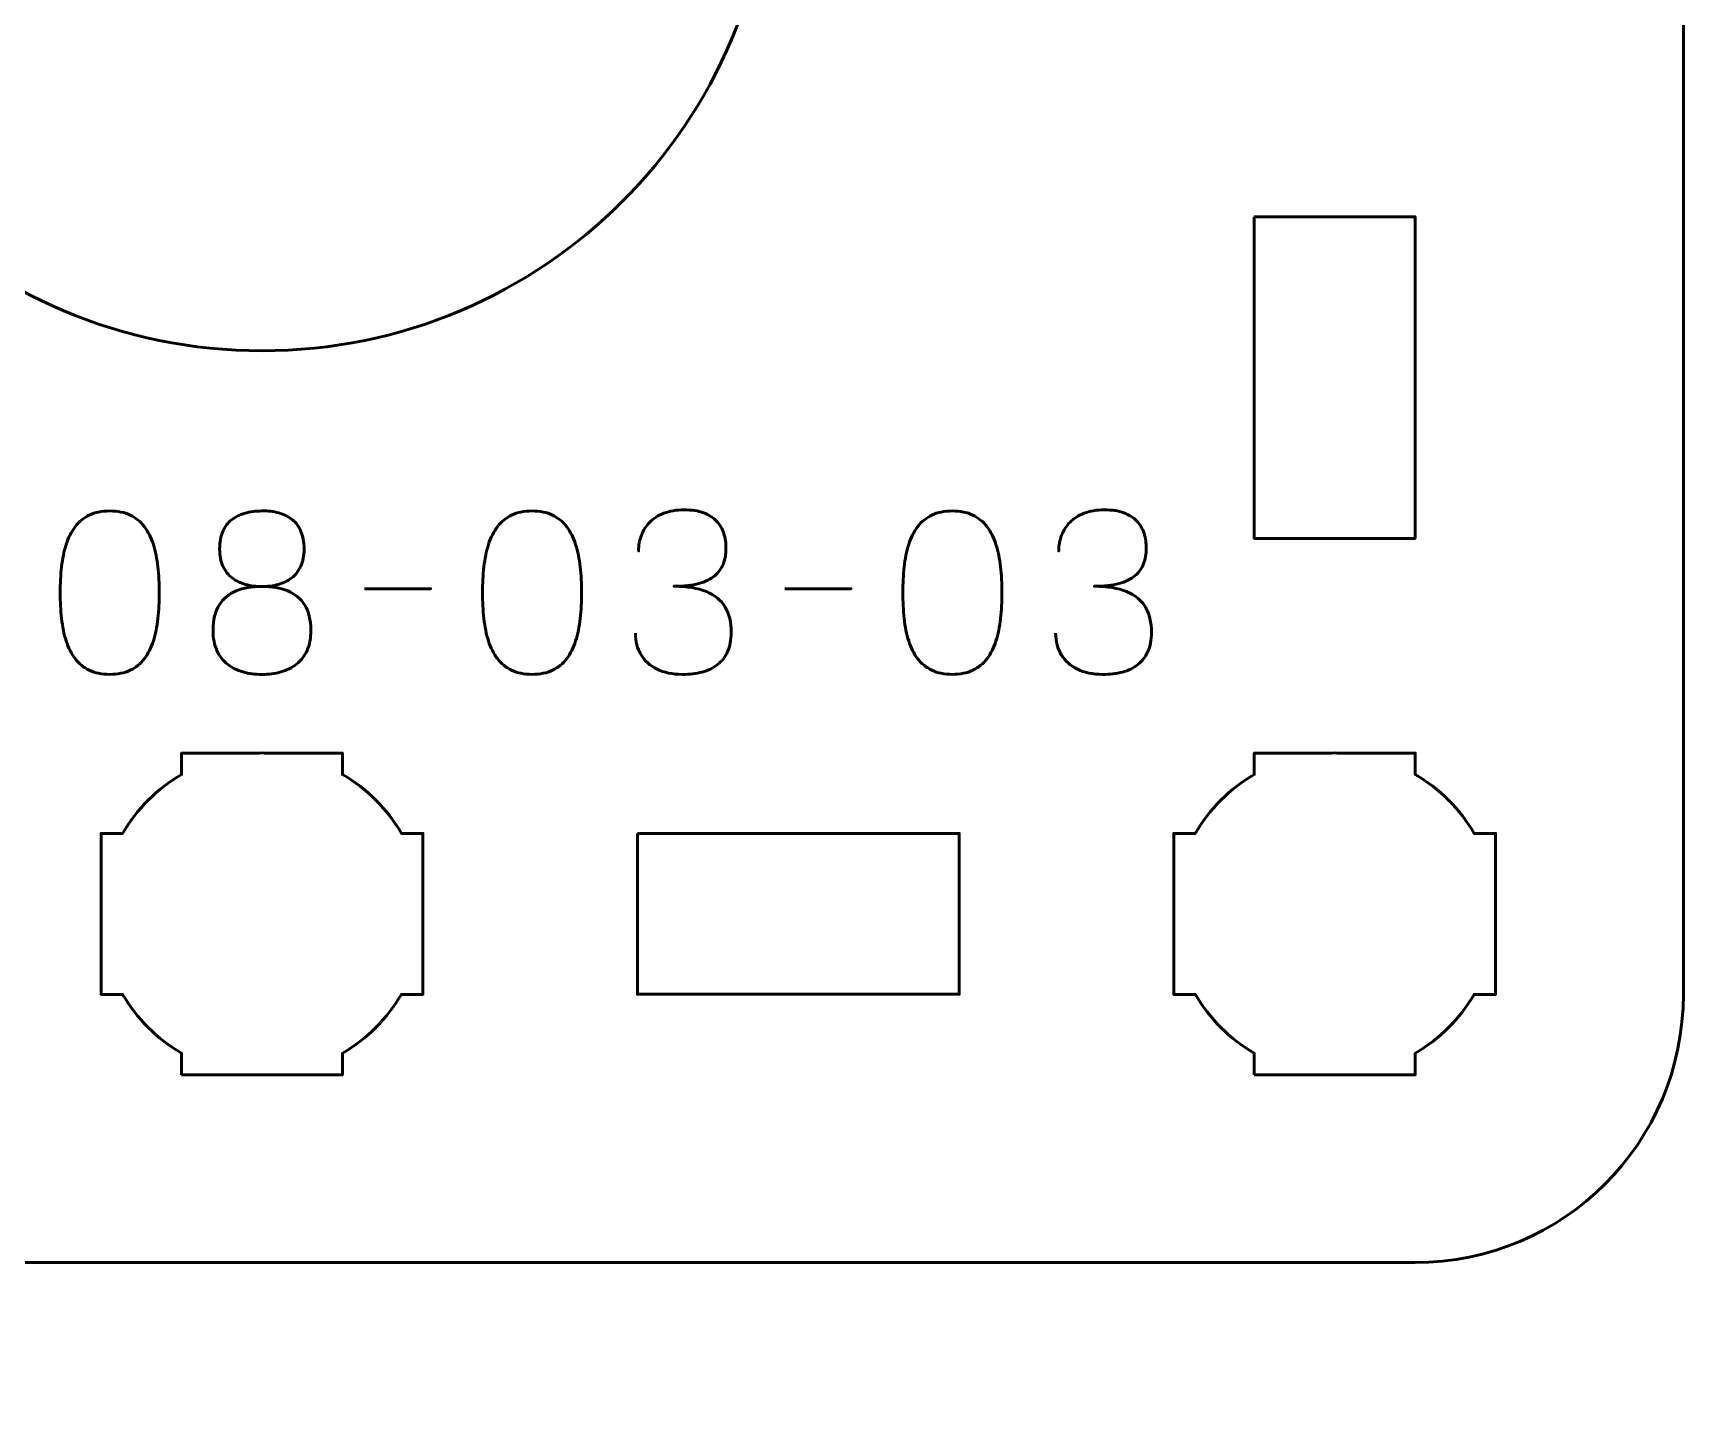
# Model space of a CAD drawing. Header units: centimetres. Extents: x -21 to 0, y -29.7 to 0.
# Drawn here: x -5.927 to -2.841, y -22.875 to -20.308 of the extents above; entities that cross this region are included whole.
import ezdxf

# ---------------------------------------------------------------- set-up
doc = ezdxf.new("R2010")
doc.units = ezdxf.units.CM
doc.header["$MEASUREMENT"] = 0
doc.layers.add('Layer 1', color=7, linetype='Continuous')

msp = doc.modelspace()

# ---------------------------------------------------------------- linework, layer by layer
at = {"layer": 'Layer 1', "color": 1, "lineweight": 53}
msp.add_open_spline([(-21.00003, -29.19995), (-21.00003, -29.19995), (-21.00003, -1.69992), (-21.00003, -1.69992), (-21.00003, -1.69992), (-21.00003, -1.61709), (-20.93286, -1.54992), (-20.85003, -1.54992), (-20.85003, -1.54992), (-20.7672, -1.54992), (-20.70003, -1.48275), (-20.70003, -1.39992), (-20.70003, -1.39992), (-20.70003, -1.31709), (-20.7672, -1.24992), (-20.85003, -1.24992), (-20.85003, -1.24992), (-20.93286, -1.24992), (-21.00003, -1.18275), (-21.00003, -1.09992), (-21.00003, -1.09992), (-21.00003, -1.09992), (-21.00003, -0.49992), (-21.00003, -0.49992), (-21.00003, -0.49992), (-21.00003, -0.22295), (-20.77694, 0.00004), (-20.49994, 0.00004), (-20.49994, 0.00004), (-20.49994, 0.00004), (-0.50008, 0.00004), (-0.50008, 0.00004), (-0.50008, 0.00004), (-0.22294, 0.00004), (0.00002, -0.22295), (0.00002, -0.49992), (0.00002, -0.49992), (0.00002, -0.49992), (0.00002, -29.19995), (0.00002, -29.19995), (0.00002, -29.19995), (0.00002, -29.47695), (-0.22294, -29.70004), (-0.50008, -29.70004), (-0.50008, -29.70004), (-0.50008, -29.70004), (-20.49994, -29.70004), (-20.49994, -29.70004), (-20.49994, -29.70004), (-20.77694, -29.70004), (-21.00003, -29.47695), (-21.00003, -29.19995)], degree=3, knots=[0, 0, 0, 0, 0.0769231, 0.0769231, 0.0769231, 0.0769231, 0.1538462, 0.1538462, 0.1538462, 0.1538462, 0.2307692, 0.2307692, 0.2307692, 0.2307692, 0.3076923, 0.3076923, 0.3076923, 0.3076923, 0.3846154, 0.3846154, 0.3846154, 0.3846154, 0.4615385, 0.4615385, 0.4615385, 0.4615385, 0.5384615, 0.5384615, 0.5384615, 0.5384615, 0.6153846, 0.6153846, 0.6153846, 0.6153846, 0.6923077, 0.6923077, 0.6923077, 0.6923077, 0.7692308, 0.7692308, 0.7692308, 0.7692308, 0.8461538, 0.8461538, 0.8461538, 0.8461538, 0.9230769, 0.9230769, 0.9230769, 0.9230769, 1, 1, 1, 1], dxfattribs=at)
at = {"layer": 'Layer 1', "color": 3, "lineweight": 53}
msp.add_open_spline([(-7.64993, -17.29997), (-7.64993, -17.29997), (-3.35006, -17.29997), (-3.35006, -17.29997), (-3.35006, -17.29997), (-3.07292, -17.29997), (-2.84996, -17.52306), (-2.84996, -17.80006), (-2.84996, -17.80006), (-2.84996, -17.80006), (-2.84996, -22.09993), (-2.84996, -22.09993), (-2.84996, -22.09993), (-2.84996, -22.37707), (-3.07292, -22.60003), (-3.35006, -22.60003), (-3.35006, -22.60003), (-3.35006, -22.60003), (-7.64993, -22.60003), (-7.64993, -22.60003), (-7.64993, -22.60003), (-7.92693, -22.60003), (-8.15002, -22.37707), (-8.15002, -22.09993), (-8.15002, -22.09993), (-8.15002, -22.09993), (-8.15002, -17.80006), (-8.15002, -17.80006), (-8.15002, -17.80006), (-8.15002, -17.52306), (-7.92693, -17.29997), (-7.64993, -17.29997)], degree=3, knots=[0, 0, 0, 0, 0.125, 0.125, 0.125, 0.125, 0.25, 0.25, 0.25, 0.25, 0.375, 0.375, 0.375, 0.375, 0.5, 0.5, 0.5, 0.5, 0.625, 0.625, 0.625, 0.625, 0.75, 0.75, 0.75, 0.75, 0.875, 0.875, 0.875, 0.875, 1, 1, 1, 1], dxfattribs=at)
at = {"layer": 'Layer 1', "color": 250, "lineweight": 53}
msp.add_open_spline([(-5.49999, -19), (-4.9754, -19), (-4.54999, -19.42541), (-4.54999, -19.95), (-4.54999, -19.95), (-4.54999, -20.47459), (-4.9754, -20.9), (-5.49999, -20.9), (-5.49999, -20.9), (-6.02458, -20.9), (-6.44999, -20.47459), (-6.44999, -19.95), (-6.44999, -19.95), (-6.44999, -19.42541), (-6.02458, -19), (-5.49999, -19)], degree=3, knots=[0, 0, 0, 0, 0.25, 0.25, 0.25, 0.25, 0.5, 0.5, 0.5, 0.5, 0.75, 0.75, 0.75, 0.75, 1, 1, 1, 1], dxfattribs=at)
at = {"layer": 'Layer 1', "lineweight": 53}
for points, knots in [([(-3.65006, -20.64998), (-3.65006, -20.64998), (-3.35006, -20.64998), (-3.35006, -20.64998), (-3.35006, -20.64998), (-3.35006, -20.64998), (-3.35006, -21.24998), (-3.35006, -21.24998), (-3.35006, -21.24998), (-3.35006, -21.24998), (-3.65006, -21.24998), (-3.65006, -21.24998), (-3.65006, -21.24998), (-3.65006, -21.24998), (-3.65006, -20.64998), (-3.65006, -20.64998)], [0, 0, 0, 0, 0.25, 0.25, 0.25, 0.25, 0.5, 0.5, 0.5, 0.5, 0.75, 0.75, 0.75, 0.75, 1, 1, 1, 1]), ([(-5.64998, -22.25006), (-5.64998, -22.25006), (-5.64998, -22.20988), (-5.64998, -22.20988), (-5.64998, -22.20988), (-5.69552, -22.18355), (-5.73348, -22.1456), (-5.75983, -22.10007), (-5.75983, -22.10007), (-5.75983, -22.10007), (-5.79998, -22.10007), (-5.79998, -22.10007), (-5.79998, -22.10007), (-5.79998, -22.10007), (-5.79998, -21.95155), (-5.79998, -21.95155), (-5.79998, -21.95155), (-5.79998, -21.95155), (-5.8, -21.95), (-5.8, -21.95), (-5.8, -21.95), (-5.8, -21.95), (-5.79998, -21.94845), (-5.79998, -21.94845), (-5.79998, -21.94845), (-5.79998, -21.94845), (-5.79998, -21.80006), (-5.79998, -21.80006), (-5.79998, -21.80006), (-5.79998, -21.80006), (-5.75988, -21.80006), (-5.75988, -21.80006), (-5.75988, -21.80006), (-5.73353, -21.75449), (-5.69554, -21.71649), (-5.64998, -21.69013), (-5.64998, -21.69013), (-5.64998, -21.69013), (-5.64998, -21.65005), (-5.64998, -21.65005), (-5.64998, -21.65005), (-5.64998, -21.65005), (-5.50464, -21.65005), (-5.50464, -21.65005), (-5.50464, -21.65005), (-5.50464, -21.65005), (-5.5, -21.64999), (-5.5, -21.64999), (-5.5, -21.64999), (-5.5, -21.64999), (-5.49535, -21.65005), (-5.49535, -21.65005), (-5.49535, -21.65005), (-5.49535, -21.65005), (-5.34997, -21.65005), (-5.34997, -21.65005), (-5.34997, -21.65005), (-5.34997, -21.65005), (-5.34997, -21.69013), (-5.34997, -21.69013), (-5.34997, -21.69013), (-5.3044, -21.71649), (-5.26643, -21.75449), (-5.24009, -21.80006), (-5.24009, -21.80006), (-5.24009, -21.80006), (-5.19997, -21.80006), (-5.19997, -21.80006), (-5.19997, -21.80006), (-5.19997, -21.80006), (-5.19997, -22.10007), (-5.19997, -22.10007), (-5.19997, -22.10007), (-5.19997, -22.10007), (-5.24014, -22.10007), (-5.24014, -22.10007), (-5.24014, -22.10007), (-5.26648, -22.1456), (-5.30444, -22.18355), (-5.34997, -22.20988), (-5.34997, -22.20988), (-5.34997, -22.20988), (-5.34997, -22.25006), (-5.34997, -22.25006), (-5.34997, -22.25006), (-5.34997, -22.25006), (-5.64998, -22.25006), (-5.64998, -22.25006)], [0, 0, 0, 0, 0.0454545, 0.0454545, 0.0454545, 0.0454545, 0.0909091, 0.0909091, 0.0909091, 0.0909091, 0.1363636, 0.1363636, 0.1363636, 0.1363636, 0.1818182, 0.1818182, 0.1818182, 0.1818182, 0.2272727, 0.2272727, 0.2272727, 0.2272727, 0.2727273, 0.2727273, 0.2727273, 0.2727273, 0.3181818, 0.3181818, 0.3181818, 0.3181818, 0.3636364, 0.3636364, 0.3636364, 0.3636364, 0.4090909, 0.4090909, 0.4090909, 0.4090909, 0.4545455, 0.4545455, 0.4545455, 0.4545455, 0.5, 0.5, 0.5, 0.5, 0.5454545, 0.5454545, 0.5454545, 0.5454545, 0.5909091, 0.5909091, 0.5909091, 0.5909091, 0.6363636, 0.6363636, 0.6363636, 0.6363636, 0.6818182, 0.6818182, 0.6818182, 0.6818182, 0.7272727, 0.7272727, 0.7272727, 0.7272727, 0.7727273, 0.7727273, 0.7727273, 0.7727273, 0.8181818, 0.8181818, 0.8181818, 0.8181818, 0.8636364, 0.8636364, 0.8636364, 0.8636364, 0.9090909, 0.9090909, 0.9090909, 0.9090909, 0.9545455, 0.9545455, 0.9545455, 0.9545455, 1, 1, 1, 1]), ([(-3.64998, -22.25006), (-3.64998, -22.25006), (-3.64998, -22.20988), (-3.64998, -22.20988), (-3.64998, -22.20988), (-3.69552, -22.18355), (-3.73348, -22.1456), (-3.75983, -22.10007), (-3.75983, -22.10007), (-3.75983, -22.10007), (-3.79998, -22.10007), (-3.79998, -22.10007), (-3.79998, -22.10007), (-3.79998, -22.10007), (-3.79998, -21.95155), (-3.79998, -21.95155), (-3.79998, -21.95155), (-3.79998, -21.95155), (-3.8, -21.95), (-3.8, -21.95), (-3.8, -21.95), (-3.8, -21.95), (-3.79998, -21.94845), (-3.79998, -21.94845), (-3.79998, -21.94845), (-3.79998, -21.94845), (-3.79998, -21.80006), (-3.79998, -21.80006), (-3.79998, -21.80006), (-3.79998, -21.80006), (-3.75988, -21.80006), (-3.75988, -21.80006), (-3.75988, -21.80006), (-3.73353, -21.75449), (-3.69554, -21.71649), (-3.64998, -21.69013), (-3.64998, -21.69013), (-3.64998, -21.69013), (-3.64998, -21.65005), (-3.64998, -21.65005), (-3.64998, -21.65005), (-3.64998, -21.65005), (-3.50464, -21.65005), (-3.50464, -21.65005), (-3.50464, -21.65005), (-3.50464, -21.65005), (-3.5, -21.64999), (-3.5, -21.64999), (-3.5, -21.64999), (-3.5, -21.64999), (-3.49535, -21.65005), (-3.49535, -21.65005), (-3.49535, -21.65005), (-3.49535, -21.65005), (-3.34997, -21.65005), (-3.34997, -21.65005), (-3.34997, -21.65005), (-3.34997, -21.65005), (-3.34997, -21.69013), (-3.34997, -21.69013), (-3.34997, -21.69013), (-3.3044, -21.71649), (-3.26643, -21.75449), (-3.24009, -21.80006), (-3.24009, -21.80006), (-3.24009, -21.80006), (-3.19997, -21.80006), (-3.19997, -21.80006), (-3.19997, -21.80006), (-3.19997, -21.80006), (-3.19997, -22.10007), (-3.19997, -22.10007), (-3.19997, -22.10007), (-3.19997, -22.10007), (-3.24014, -22.10007), (-3.24014, -22.10007), (-3.24014, -22.10007), (-3.26648, -22.1456), (-3.30444, -22.18355), (-3.34997, -22.20988), (-3.34997, -22.20988), (-3.34997, -22.20988), (-3.34997, -22.25006), (-3.34997, -22.25006), (-3.34997, -22.25006), (-3.34997, -22.25006), (-3.64998, -22.25006), (-3.64998, -22.25006)], [0, 0, 0, 0, 0.0454545, 0.0454545, 0.0454545, 0.0454545, 0.0909091, 0.0909091, 0.0909091, 0.0909091, 0.1363636, 0.1363636, 0.1363636, 0.1363636, 0.1818182, 0.1818182, 0.1818182, 0.1818182, 0.2272727, 0.2272727, 0.2272727, 0.2272727, 0.2727273, 0.2727273, 0.2727273, 0.2727273, 0.3181818, 0.3181818, 0.3181818, 0.3181818, 0.3636364, 0.3636364, 0.3636364, 0.3636364, 0.4090909, 0.4090909, 0.4090909, 0.4090909, 0.4545455, 0.4545455, 0.4545455, 0.4545455, 0.5, 0.5, 0.5, 0.5, 0.5454545, 0.5454545, 0.5454545, 0.5454545, 0.5909091, 0.5909091, 0.5909091, 0.5909091, 0.6363636, 0.6363636, 0.6363636, 0.6363636, 0.6818182, 0.6818182, 0.6818182, 0.6818182, 0.7272727, 0.7272727, 0.7272727, 0.7272727, 0.7727273, 0.7727273, 0.7727273, 0.7727273, 0.8181818, 0.8181818, 0.8181818, 0.8181818, 0.8636364, 0.8636364, 0.8636364, 0.8636364, 0.9090909, 0.9090909, 0.9090909, 0.9090909, 0.9545455, 0.9545455, 0.9545455, 0.9545455, 1, 1, 1, 1]), ([(-4.80001, -21.79993), (-4.80001, -21.79993), (-4.20001, -21.79993), (-4.20001, -21.79993), (-4.20001, -21.79993), (-4.20001, -21.79993), (-4.20001, -22.09993), (-4.20001, -22.09993), (-4.20001, -22.09993), (-4.20001, -22.09993), (-4.80001, -22.09993), (-4.80001, -22.09993), (-4.80001, -22.09993), (-4.80001, -22.09993), (-4.80001, -21.79993), (-4.80001, -21.79993)], [0, 0, 0, 0, 0.25, 0.25, 0.25, 0.25, 0.5, 0.5, 0.5, 0.5, 0.75, 0.75, 0.75, 0.75, 1, 1, 1, 1])]:
    msp.add_open_spline(points, degree=3, knots=knots, dxfattribs=at)
at = {"layer": 'Layer 1', "color": 5, "lineweight": 53}
for points, knots in [([(-5.78387, -21.50342), (-5.76906, -21.50335), (-5.75629, -21.50074), (-5.74563, -21.49566), (-5.74563, -21.49566), (-5.73505, -21.49058), (-5.72623, -21.48331), (-5.71918, -21.47407), (-5.71918, -21.47407), (-5.71219, -21.46476), (-5.70669, -21.45375), (-5.7026, -21.44105), (-5.7026, -21.44105), (-5.69857, -21.42835), (-5.69568, -21.41445), (-5.69406, -21.39921), (-5.69406, -21.39921), (-5.69236, -21.38397), (-5.69152, -21.36795), (-5.69159, -21.35102), (-5.69159, -21.35102), (-5.69152, -21.33416), (-5.69236, -21.31814), (-5.69406, -21.30297), (-5.69406, -21.30297), (-5.69568, -21.2878), (-5.69857, -21.27383), (-5.7026, -21.26113), (-5.7026, -21.26113), (-5.70669, -21.2485), (-5.71219, -21.2375), (-5.71918, -21.22811), (-5.71918, -21.22811), (-5.72623, -21.2188), (-5.73505, -21.21153), (-5.74563, -21.20645), (-5.74563, -21.20645), (-5.75629, -21.2013), (-5.76906, -21.19869), (-5.78387, -21.19862), (-5.78387, -21.19862), (-5.79869, -21.19869), (-5.81146, -21.2013), (-5.82212, -21.20645), (-5.82212, -21.20645), (-5.8327, -21.21153), (-5.84152, -21.2188), (-5.84857, -21.22811), (-5.84857, -21.22811), (-5.85556, -21.2375), (-5.86106, -21.2485), (-5.86515, -21.26113), (-5.86515, -21.26113), (-5.86918, -21.27383), (-5.87207, -21.2878), (-5.87369, -21.30297), (-5.87369, -21.30297), (-5.87538, -21.31814), (-5.87623, -21.33416), (-5.87616, -21.35102), (-5.87616, -21.35102), (-5.87623, -21.36795), (-5.87538, -21.38397), (-5.87369, -21.39921), (-5.87369, -21.39921), (-5.87207, -21.41445), (-5.86918, -21.42835), (-5.86515, -21.44105), (-5.86515, -21.44105), (-5.86106, -21.45375), (-5.85556, -21.46476), (-5.84857, -21.47407), (-5.84857, -21.47407), (-5.84152, -21.48331), (-5.8327, -21.49058), (-5.82212, -21.49566), (-5.82212, -21.49566), (-5.81146, -21.50074), (-5.79869, -21.50335), (-5.78387, -21.50342)], [0, 0, 0, 0, 0.05, 0.05, 0.05, 0.05, 0.1, 0.1, 0.1, 0.1, 0.15, 0.15, 0.15, 0.15, 0.2, 0.2, 0.2, 0.2, 0.25, 0.25, 0.25, 0.25, 0.3, 0.3, 0.3, 0.3, 0.35, 0.35, 0.35, 0.35, 0.4, 0.4, 0.4, 0.4, 0.45, 0.45, 0.45, 0.45, 0.5, 0.5, 0.5, 0.5, 0.55, 0.55, 0.55, 0.55, 0.6, 0.6, 0.6, 0.6, 0.65, 0.65, 0.65, 0.65, 0.7, 0.7, 0.7, 0.7, 0.75, 0.75, 0.75, 0.75, 0.8, 0.8, 0.8, 0.8, 0.85, 0.85, 0.85, 0.85, 0.9, 0.9, 0.9, 0.9, 0.95, 0.95, 0.95, 0.95, 1, 1, 1, 1]), ([(-5.78387, -21.50342), (-5.76906, -21.50335), (-5.75629, -21.50074), (-5.74563, -21.49566), (-5.74563, -21.49566), (-5.73505, -21.49058), (-5.72623, -21.48331), (-5.71918, -21.47407), (-5.71918, -21.47407), (-5.71219, -21.46476), (-5.70669, -21.45375), (-5.7026, -21.44105), (-5.7026, -21.44105), (-5.69857, -21.42835), (-5.69568, -21.41445), (-5.69406, -21.39921), (-5.69406, -21.39921), (-5.69236, -21.38397), (-5.69152, -21.36795), (-5.69159, -21.35102), (-5.69159, -21.35102), (-5.69152, -21.33416), (-5.69236, -21.31814), (-5.69406, -21.30297), (-5.69406, -21.30297), (-5.69568, -21.2878), (-5.69857, -21.27383), (-5.7026, -21.26113), (-5.7026, -21.26113), (-5.70669, -21.2485), (-5.71219, -21.2375), (-5.71918, -21.22811), (-5.71918, -21.22811), (-5.72623, -21.2188), (-5.73505, -21.21153), (-5.74563, -21.20645), (-5.74563, -21.20645), (-5.75629, -21.2013), (-5.76906, -21.19869), (-5.78387, -21.19862), (-5.78387, -21.19862), (-5.79869, -21.19869), (-5.81146, -21.2013), (-5.82212, -21.20645), (-5.82212, -21.20645), (-5.8327, -21.21153), (-5.84152, -21.2188), (-5.84857, -21.22811), (-5.84857, -21.22811), (-5.85556, -21.2375), (-5.86106, -21.2485), (-5.86515, -21.26113), (-5.86515, -21.26113), (-5.86918, -21.27383), (-5.87207, -21.2878), (-5.87369, -21.30297), (-5.87369, -21.30297), (-5.87538, -21.31814), (-5.87623, -21.33416), (-5.87616, -21.35102), (-5.87616, -21.35102), (-5.87623, -21.36795), (-5.87538, -21.38397), (-5.87369, -21.39921), (-5.87369, -21.39921), (-5.87207, -21.41445), (-5.86918, -21.42835), (-5.86515, -21.44105), (-5.86515, -21.44105), (-5.86106, -21.45375), (-5.85556, -21.46476), (-5.84857, -21.47407), (-5.84857, -21.47407), (-5.84152, -21.48331), (-5.8327, -21.49058), (-5.82212, -21.49566), (-5.82212, -21.49566), (-5.81146, -21.50074), (-5.79869, -21.50335), (-5.78387, -21.50342)], [0, 0, 0, 0, 0.05, 0.05, 0.05, 0.05, 0.1, 0.1, 0.1, 0.1, 0.15, 0.15, 0.15, 0.15, 0.2, 0.2, 0.2, 0.2, 0.25, 0.25, 0.25, 0.25, 0.3, 0.3, 0.3, 0.3, 0.35, 0.35, 0.35, 0.35, 0.4, 0.4, 0.4, 0.4, 0.45, 0.45, 0.45, 0.45, 0.5, 0.5, 0.5, 0.5, 0.55, 0.55, 0.55, 0.55, 0.6, 0.6, 0.6, 0.6, 0.65, 0.65, 0.65, 0.65, 0.7, 0.7, 0.7, 0.7, 0.75, 0.75, 0.75, 0.75, 0.8, 0.8, 0.8, 0.8, 0.85, 0.85, 0.85, 0.85, 0.9, 0.9, 0.9, 0.9, 0.95, 0.95, 0.95, 0.95, 1, 1, 1, 1]), ([(-5.50024, -21.33959), (-5.48938, -21.33959), (-5.47922, -21.33832), (-5.46969, -21.33578), (-5.46969, -21.33578), (-5.46024, -21.33317), (-5.45191, -21.32908), (-5.44465, -21.3235), (-5.44465, -21.3235), (-5.43745, -21.31793), (-5.43181, -21.31066), (-5.42771, -21.3017), (-5.42771, -21.3017), (-5.42362, -21.29281), (-5.42158, -21.28202), (-5.42151, -21.26932), (-5.42151, -21.26932), (-5.42158, -21.25662), (-5.42355, -21.24575), (-5.42743, -21.23672), (-5.42743, -21.23672), (-5.43131, -21.22769), (-5.43682, -21.22028), (-5.44387, -21.21457), (-5.44387, -21.21457), (-5.45093, -21.20892), (-5.45925, -21.20476), (-5.46885, -21.20215), (-5.46885, -21.20215), (-5.47837, -21.19954), (-5.48889, -21.19841), (-5.50024, -21.19862), (-5.50024, -21.19862), (-5.5116, -21.19876), (-5.52212, -21.20025), (-5.53164, -21.20286), (-5.53164, -21.20286), (-5.54124, -21.20554), (-5.54956, -21.20963), (-5.55662, -21.2152), (-5.55662, -21.2152), (-5.56367, -21.22078), (-5.56918, -21.22804), (-5.57306, -21.23693), (-5.57306, -21.23693), (-5.57694, -21.24589), (-5.57891, -21.25662), (-5.57898, -21.26932), (-5.57898, -21.26932), (-5.57891, -21.28202), (-5.57687, -21.29281), (-5.57277, -21.3017), (-5.57277, -21.3017), (-5.56868, -21.31066), (-5.56304, -21.31793), (-5.55577, -21.3235), (-5.55577, -21.3235), (-5.54857, -21.32908), (-5.54025, -21.33317), (-5.53079, -21.33578), (-5.53079, -21.33578), (-5.52127, -21.33832), (-5.51111, -21.33959), (-5.50024, -21.33959)], [0, 0, 0, 0, 0.0625, 0.0625, 0.0625, 0.0625, 0.125, 0.125, 0.125, 0.125, 0.1875, 0.1875, 0.1875, 0.1875, 0.25, 0.25, 0.25, 0.25, 0.3125, 0.3125, 0.3125, 0.3125, 0.375, 0.375, 0.375, 0.375, 0.4375, 0.4375, 0.4375, 0.4375, 0.5, 0.5, 0.5, 0.5, 0.5625, 0.5625, 0.5625, 0.5625, 0.625, 0.625, 0.625, 0.625, 0.6875, 0.6875, 0.6875, 0.6875, 0.75, 0.75, 0.75, 0.75, 0.8125, 0.8125, 0.8125, 0.8125, 0.875, 0.875, 0.875, 0.875, 0.9375, 0.9375, 0.9375, 0.9375, 1, 1, 1, 1]), ([(-5.50024, -21.33959), (-5.48938, -21.33959), (-5.47922, -21.33832), (-5.46969, -21.33578), (-5.46969, -21.33578), (-5.46024, -21.33317), (-5.45191, -21.32908), (-5.44465, -21.3235), (-5.44465, -21.3235), (-5.43745, -21.31793), (-5.43181, -21.31066), (-5.42771, -21.3017), (-5.42771, -21.3017), (-5.42362, -21.29281), (-5.42158, -21.28202), (-5.42151, -21.26932), (-5.42151, -21.26932), (-5.42158, -21.25662), (-5.42355, -21.24575), (-5.42743, -21.23672), (-5.42743, -21.23672), (-5.43131, -21.22769), (-5.43682, -21.22028), (-5.44387, -21.21457), (-5.44387, -21.21457), (-5.45093, -21.20892), (-5.45925, -21.20476), (-5.46885, -21.20215), (-5.46885, -21.20215), (-5.47837, -21.19954), (-5.48889, -21.19841), (-5.50024, -21.19862), (-5.50024, -21.19862), (-5.5116, -21.19876), (-5.52212, -21.20025), (-5.53164, -21.20286), (-5.53164, -21.20286), (-5.54124, -21.20554), (-5.54956, -21.20963), (-5.55662, -21.2152), (-5.55662, -21.2152), (-5.56367, -21.22078), (-5.56918, -21.22804), (-5.57306, -21.23693), (-5.57306, -21.23693), (-5.57694, -21.24589), (-5.57891, -21.25662), (-5.57898, -21.26932), (-5.57898, -21.26932), (-5.57891, -21.28202), (-5.57687, -21.29281), (-5.57277, -21.3017), (-5.57277, -21.3017), (-5.56868, -21.31066), (-5.56304, -21.31793), (-5.55577, -21.3235), (-5.55577, -21.3235), (-5.54857, -21.32908), (-5.54025, -21.33317), (-5.53079, -21.33578), (-5.53079, -21.33578), (-5.52127, -21.33832), (-5.51111, -21.33959), (-5.50024, -21.33959)], [0, 0, 0, 0, 0.0625, 0.0625, 0.0625, 0.0625, 0.125, 0.125, 0.125, 0.125, 0.1875, 0.1875, 0.1875, 0.1875, 0.25, 0.25, 0.25, 0.25, 0.3125, 0.3125, 0.3125, 0.3125, 0.375, 0.375, 0.375, 0.375, 0.4375, 0.4375, 0.4375, 0.4375, 0.5, 0.5, 0.5, 0.5, 0.5625, 0.5625, 0.5625, 0.5625, 0.625, 0.625, 0.625, 0.625, 0.6875, 0.6875, 0.6875, 0.6875, 0.75, 0.75, 0.75, 0.75, 0.8125, 0.8125, 0.8125, 0.8125, 0.875, 0.875, 0.875, 0.875, 0.9375, 0.9375, 0.9375, 0.9375, 1, 1, 1, 1]), ([(-4.99648, -21.50342), (-4.98167, -21.50335), (-4.9689, -21.50074), (-4.95824, -21.49566), (-4.95824, -21.49566), (-4.94766, -21.49058), (-4.93884, -21.48331), (-4.93179, -21.47407), (-4.93179, -21.47407), (-4.9248, -21.46476), (-4.9193, -21.45375), (-4.91521, -21.44105), (-4.91521, -21.44105), (-4.91118, -21.42835), (-4.90829, -21.41445), (-4.90667, -21.39921), (-4.90667, -21.39921), (-4.90497, -21.38397), (-4.90413, -21.36795), (-4.9042, -21.35102), (-4.9042, -21.35102), (-4.90413, -21.33416), (-4.90497, -21.31814), (-4.90667, -21.30297), (-4.90667, -21.30297), (-4.90829, -21.2878), (-4.91118, -21.27383), (-4.91521, -21.26113), (-4.91521, -21.26113), (-4.9193, -21.2485), (-4.9248, -21.2375), (-4.93179, -21.22811), (-4.93179, -21.22811), (-4.93884, -21.2188), (-4.94766, -21.21153), (-4.95824, -21.20645), (-4.95824, -21.20645), (-4.9689, -21.2013), (-4.98167, -21.19869), (-4.99648, -21.19862), (-4.99648, -21.19862), (-5.0113, -21.19869), (-5.02407, -21.2013), (-5.03473, -21.20645), (-5.03473, -21.20645), (-5.04531, -21.21153), (-5.05413, -21.2188), (-5.06118, -21.22811), (-5.06118, -21.22811), (-5.06817, -21.2375), (-5.07367, -21.2485), (-5.07776, -21.26113), (-5.07776, -21.26113), (-5.08179, -21.27383), (-5.08468, -21.2878), (-5.0863, -21.30297), (-5.0863, -21.30297), (-5.08799, -21.31814), (-5.08884, -21.33416), (-5.08877, -21.35102), (-5.08877, -21.35102), (-5.08884, -21.36795), (-5.08799, -21.38397), (-5.0863, -21.39921), (-5.0863, -21.39921), (-5.08468, -21.41445), (-5.08179, -21.42835), (-5.07776, -21.44105), (-5.07776, -21.44105), (-5.07367, -21.45375), (-5.06817, -21.46476), (-5.06118, -21.47407), (-5.06118, -21.47407), (-5.05413, -21.48331), (-5.04531, -21.49058), (-5.03473, -21.49566), (-5.03473, -21.49566), (-5.02407, -21.50074), (-5.0113, -21.50335), (-4.99648, -21.50342)], [0, 0, 0, 0, 0.05, 0.05, 0.05, 0.05, 0.1, 0.1, 0.1, 0.1, 0.15, 0.15, 0.15, 0.15, 0.2, 0.2, 0.2, 0.2, 0.25, 0.25, 0.25, 0.25, 0.3, 0.3, 0.3, 0.3, 0.35, 0.35, 0.35, 0.35, 0.4, 0.4, 0.4, 0.4, 0.45, 0.45, 0.45, 0.45, 0.5, 0.5, 0.5, 0.5, 0.55, 0.55, 0.55, 0.55, 0.6, 0.6, 0.6, 0.6, 0.65, 0.65, 0.65, 0.65, 0.7, 0.7, 0.7, 0.7, 0.75, 0.75, 0.75, 0.75, 0.8, 0.8, 0.8, 0.8, 0.85, 0.85, 0.85, 0.85, 0.9, 0.9, 0.9, 0.9, 0.95, 0.95, 0.95, 0.95, 1, 1, 1, 1]), ([(-4.99648, -21.50342), (-4.98167, -21.50335), (-4.9689, -21.50074), (-4.95824, -21.49566), (-4.95824, -21.49566), (-4.94766, -21.49058), (-4.93884, -21.48331), (-4.93179, -21.47407), (-4.93179, -21.47407), (-4.9248, -21.46476), (-4.9193, -21.45375), (-4.91521, -21.44105), (-4.91521, -21.44105), (-4.91118, -21.42835), (-4.90829, -21.41445), (-4.90667, -21.39921), (-4.90667, -21.39921), (-4.90497, -21.38397), (-4.90413, -21.36795), (-4.9042, -21.35102), (-4.9042, -21.35102), (-4.90413, -21.33416), (-4.90497, -21.31814), (-4.90667, -21.30297), (-4.90667, -21.30297), (-4.90829, -21.2878), (-4.91118, -21.27383), (-4.91521, -21.26113), (-4.91521, -21.26113), (-4.9193, -21.2485), (-4.9248, -21.2375), (-4.93179, -21.22811), (-4.93179, -21.22811), (-4.93884, -21.2188), (-4.94766, -21.21153), (-4.95824, -21.20645), (-4.95824, -21.20645), (-4.9689, -21.2013), (-4.98167, -21.19869), (-4.99648, -21.19862), (-4.99648, -21.19862), (-5.0113, -21.19869), (-5.02407, -21.2013), (-5.03473, -21.20645), (-5.03473, -21.20645), (-5.04531, -21.21153), (-5.05413, -21.2188), (-5.06118, -21.22811), (-5.06118, -21.22811), (-5.06817, -21.2375), (-5.07367, -21.2485), (-5.07776, -21.26113), (-5.07776, -21.26113), (-5.08179, -21.27383), (-5.08468, -21.2878), (-5.0863, -21.30297), (-5.0863, -21.30297), (-5.08799, -21.31814), (-5.08884, -21.33416), (-5.08877, -21.35102), (-5.08877, -21.35102), (-5.08884, -21.36795), (-5.08799, -21.38397), (-5.0863, -21.39921), (-5.0863, -21.39921), (-5.08468, -21.41445), (-5.08179, -21.42835), (-5.07776, -21.44105), (-5.07776, -21.44105), (-5.07367, -21.45375), (-5.06817, -21.46476), (-5.06118, -21.47407), (-5.06118, -21.47407), (-5.05413, -21.48331), (-5.04531, -21.49058), (-5.03473, -21.49566), (-5.03473, -21.49566), (-5.02407, -21.50074), (-5.0113, -21.50335), (-4.99648, -21.50342)], [0, 0, 0, 0, 0.05, 0.05, 0.05, 0.05, 0.1, 0.1, 0.1, 0.1, 0.15, 0.15, 0.15, 0.15, 0.2, 0.2, 0.2, 0.2, 0.25, 0.25, 0.25, 0.25, 0.3, 0.3, 0.3, 0.3, 0.35, 0.35, 0.35, 0.35, 0.4, 0.4, 0.4, 0.4, 0.45, 0.45, 0.45, 0.45, 0.5, 0.5, 0.5, 0.5, 0.55, 0.55, 0.55, 0.55, 0.6, 0.6, 0.6, 0.6, 0.65, 0.65, 0.65, 0.65, 0.7, 0.7, 0.7, 0.7, 0.75, 0.75, 0.75, 0.75, 0.8, 0.8, 0.8, 0.8, 0.85, 0.85, 0.85, 0.85, 0.9, 0.9, 0.9, 0.9, 0.95, 0.95, 0.95, 0.95, 1, 1, 1, 1]), ([(-4.80387, -21.4268), (-4.8038, -21.44204), (-4.80027, -21.4553), (-4.79329, -21.4668), (-4.79329, -21.4668), (-4.7863, -21.47823), (-4.77635, -21.48719), (-4.76337, -21.49361), (-4.76337, -21.49361), (-4.75039, -21.50003), (-4.7348, -21.50328), (-4.71666, -21.50342), (-4.71666, -21.50342), (-4.70305, -21.50342), (-4.6907, -21.50201), (-4.67948, -21.49905), (-4.67948, -21.49905), (-4.66833, -21.49608), (-4.65874, -21.4915), (-4.65062, -21.48522), (-4.65062, -21.48522), (-4.64251, -21.47894), (-4.6363, -21.47082), (-4.63186, -21.46095), (-4.63186, -21.46095), (-4.62748, -21.451), (-4.6253, -21.43907), (-4.62523, -21.4251), (-4.62523, -21.4251), (-4.62515, -21.40648), (-4.62896, -21.39074), (-4.63651, -21.37797), (-4.63651, -21.37797), (-4.64406, -21.3652), (-4.65578, -21.35561), (-4.67151, -21.34905), (-4.67151, -21.34905), (-4.68724, -21.34248), (-4.70742, -21.33917), (-4.7319, -21.33917), (-4.7319, -21.33917), (-4.71363, -21.33924), (-4.69832, -21.33755), (-4.68583, -21.33409), (-4.68583, -21.33409), (-4.67341, -21.33063), (-4.66347, -21.32576), (-4.65599, -21.31941), (-4.65599, -21.31941), (-4.64851, -21.31313), (-4.64308, -21.30565), (-4.63983, -21.29705), (-4.63983, -21.29705), (-4.63651, -21.28851), (-4.63489, -21.27913), (-4.63496, -21.2689), (-4.63496, -21.2689), (-4.63489, -21.25866), (-4.6363, -21.24921), (-4.63912, -21.24046), (-4.63912, -21.24046), (-4.64188, -21.23171), (-4.64639, -21.22402), (-4.65253, -21.21746), (-4.65253, -21.21746), (-4.65867, -21.2109), (-4.66678, -21.20575), (-4.67673, -21.20208), (-4.67673, -21.20208), (-4.68675, -21.19841), (-4.69896, -21.19658), (-4.71328, -21.19651), (-4.71328, -21.19651), (-4.72753, -21.19658), (-4.74002, -21.19869), (-4.7506, -21.20279), (-4.7506, -21.20279), (-4.76126, -21.20688), (-4.77, -21.21245), (-4.77706, -21.21958), (-4.77706, -21.21958), (-4.78404, -21.2267), (-4.78927, -21.23482), (-4.79272, -21.24399), (-4.79272, -21.24399), (-4.79625, -21.25316), (-4.79794, -21.2629), (-4.79794, -21.27313), (-4.79794, -21.27313), (-4.79794, -21.2629), (-4.79625, -21.25316), (-4.79272, -21.24399), (-4.79272, -21.24399), (-4.78927, -21.23482), (-4.78404, -21.2267), (-4.77706, -21.21958), (-4.77706, -21.21958), (-4.77, -21.21245), (-4.76126, -21.20688), (-4.7506, -21.20279), (-4.7506, -21.20279), (-4.74002, -21.19869), (-4.72753, -21.19658), (-4.71328, -21.19651), (-4.71328, -21.19651), (-4.69896, -21.19658), (-4.68675, -21.19841), (-4.67673, -21.20208), (-4.67673, -21.20208), (-4.66678, -21.20575), (-4.65867, -21.2109), (-4.65253, -21.21746), (-4.65253, -21.21746), (-4.64639, -21.22402), (-4.64188, -21.23171), (-4.63912, -21.24046), (-4.63912, -21.24046), (-4.6363, -21.24921), (-4.63489, -21.25866), (-4.63496, -21.2689), (-4.63496, -21.2689), (-4.63489, -21.27913), (-4.63651, -21.28851), (-4.63983, -21.29705), (-4.63983, -21.29705), (-4.64308, -21.30565), (-4.64851, -21.31313), (-4.65599, -21.31941), (-4.65599, -21.31941), (-4.66347, -21.32576), (-4.67341, -21.33063), (-4.68583, -21.33409), (-4.68583, -21.33409), (-4.69832, -21.33755), (-4.71363, -21.33924), (-4.7319, -21.33917), (-4.7319, -21.33917), (-4.70742, -21.33917), (-4.68724, -21.34248), (-4.67151, -21.34905), (-4.67151, -21.34905), (-4.65578, -21.35561), (-4.64406, -21.3652), (-4.63651, -21.37797), (-4.63651, -21.37797), (-4.62896, -21.39074), (-4.62515, -21.40648), (-4.62523, -21.4251), (-4.62523, -21.4251), (-4.6253, -21.43907), (-4.62748, -21.451), (-4.63186, -21.46095), (-4.63186, -21.46095), (-4.6363, -21.47082), (-4.64251, -21.47894), (-4.65062, -21.48522), (-4.65062, -21.48522), (-4.65874, -21.4915), (-4.66833, -21.49608), (-4.67948, -21.49905), (-4.67948, -21.49905), (-4.6907, -21.50201), (-4.70305, -21.50342), (-4.71666, -21.50342), (-4.71666, -21.50342), (-4.7348, -21.50328), (-4.75039, -21.50003), (-4.76337, -21.49361), (-4.76337, -21.49361), (-4.77635, -21.48719), (-4.7863, -21.47823), (-4.79329, -21.4668), (-4.79329, -21.4668), (-4.80027, -21.4553), (-4.8038, -21.44204), (-4.80387, -21.4268)], [0, 0, 0, 0, 0.0227273, 0.0227273, 0.0227273, 0.0227273, 0.0454545, 0.0454545, 0.0454545, 0.0454545, 0.0681818, 0.0681818, 0.0681818, 0.0681818, 0.0909091, 0.0909091, 0.0909091, 0.0909091, 0.1136364, 0.1136364, 0.1136364, 0.1136364, 0.1363636, 0.1363636, 0.1363636, 0.1363636, 0.1590909, 0.1590909, 0.1590909, 0.1590909, 0.1818182, 0.1818182, 0.1818182, 0.1818182, 0.2045455, 0.2045455, 0.2045455, 0.2045455, 0.2272727, 0.2272727, 0.2272727, 0.2272727, 0.25, 0.25, 0.25, 0.25, 0.2727273, 0.2727273, 0.2727273, 0.2727273, 0.2954545, 0.2954545, 0.2954545, 0.2954545, 0.3181818, 0.3181818, 0.3181818, 0.3181818, 0.3409091, 0.3409091, 0.3409091, 0.3409091, 0.3636364, 0.3636364, 0.3636364, 0.3636364, 0.3863636, 0.3863636, 0.3863636, 0.3863636, 0.4090909, 0.4090909, 0.4090909, 0.4090909, 0.4318182, 0.4318182, 0.4318182, 0.4318182, 0.4545455, 0.4545455, 0.4545455, 0.4545455, 0.4772727, 0.4772727, 0.4772727, 0.4772727, 0.5, 0.5, 0.5, 0.5, 0.5227273, 0.5227273, 0.5227273, 0.5227273, 0.5454545, 0.5454545, 0.5454545, 0.5454545, 0.5681818, 0.5681818, 0.5681818, 0.5681818, 0.5909091, 0.5909091, 0.5909091, 0.5909091, 0.6136364, 0.6136364, 0.6136364, 0.6136364, 0.6363636, 0.6363636, 0.6363636, 0.6363636, 0.6590909, 0.6590909, 0.6590909, 0.6590909, 0.6818182, 0.6818182, 0.6818182, 0.6818182, 0.7045455, 0.7045455, 0.7045455, 0.7045455, 0.7272727, 0.7272727, 0.7272727, 0.7272727, 0.75, 0.75, 0.75, 0.75, 0.7727273, 0.7727273, 0.7727273, 0.7727273, 0.7954545, 0.7954545, 0.7954545, 0.7954545, 0.8181818, 0.8181818, 0.8181818, 0.8181818, 0.8409091, 0.8409091, 0.8409091, 0.8409091, 0.8636364, 0.8636364, 0.8636364, 0.8636364, 0.8863636, 0.8863636, 0.8863636, 0.8863636, 0.9090909, 0.9090909, 0.9090909, 0.9090909, 0.9318182, 0.9318182, 0.9318182, 0.9318182, 0.9545455, 0.9545455, 0.9545455, 0.9545455, 0.9772727, 0.9772727, 0.9772727, 0.9772727, 1, 1, 1, 1]), ([(-4.2129, -21.50342), (-4.19809, -21.50335), (-4.18532, -21.50074), (-4.17466, -21.49566), (-4.17466, -21.49566), (-4.16408, -21.49058), (-4.15526, -21.48331), (-4.14821, -21.47407), (-4.14821, -21.47407), (-4.14122, -21.46476), (-4.13572, -21.45375), (-4.13163, -21.44105), (-4.13163, -21.44105), (-4.1276, -21.42835), (-4.12471, -21.41445), (-4.12309, -21.39921), (-4.12309, -21.39921), (-4.12139, -21.38397), (-4.12055, -21.36795), (-4.12062, -21.35102), (-4.12062, -21.35102), (-4.12055, -21.33416), (-4.12139, -21.31814), (-4.12309, -21.30297), (-4.12309, -21.30297), (-4.12471, -21.2878), (-4.1276, -21.27383), (-4.13163, -21.26113), (-4.13163, -21.26113), (-4.13572, -21.2485), (-4.14122, -21.2375), (-4.14821, -21.22811), (-4.14821, -21.22811), (-4.15526, -21.2188), (-4.16408, -21.21153), (-4.17466, -21.20645), (-4.17466, -21.20645), (-4.18532, -21.2013), (-4.19809, -21.19869), (-4.2129, -21.19862), (-4.2129, -21.19862), (-4.22772, -21.19869), (-4.24049, -21.2013), (-4.25115, -21.20645), (-4.25115, -21.20645), (-4.26173, -21.21153), (-4.27055, -21.2188), (-4.2776, -21.22811), (-4.2776, -21.22811), (-4.28459, -21.2375), (-4.29009, -21.2485), (-4.29418, -21.26113), (-4.29418, -21.26113), (-4.29821, -21.27383), (-4.3011, -21.2878), (-4.30272, -21.30297), (-4.30272, -21.30297), (-4.30441, -21.31814), (-4.30526, -21.33416), (-4.30519, -21.35102), (-4.30519, -21.35102), (-4.30526, -21.36795), (-4.30441, -21.38397), (-4.30272, -21.39921), (-4.30272, -21.39921), (-4.3011, -21.41445), (-4.29821, -21.42835), (-4.29418, -21.44105), (-4.29418, -21.44105), (-4.29009, -21.45375), (-4.28459, -21.46476), (-4.2776, -21.47407), (-4.2776, -21.47407), (-4.27055, -21.48331), (-4.26173, -21.49058), (-4.25115, -21.49566), (-4.25115, -21.49566), (-4.24049, -21.50074), (-4.22772, -21.50335), (-4.2129, -21.50342)], [0, 0, 0, 0, 0.05, 0.05, 0.05, 0.05, 0.1, 0.1, 0.1, 0.1, 0.15, 0.15, 0.15, 0.15, 0.2, 0.2, 0.2, 0.2, 0.25, 0.25, 0.25, 0.25, 0.3, 0.3, 0.3, 0.3, 0.35, 0.35, 0.35, 0.35, 0.4, 0.4, 0.4, 0.4, 0.45, 0.45, 0.45, 0.45, 0.5, 0.5, 0.5, 0.5, 0.55, 0.55, 0.55, 0.55, 0.6, 0.6, 0.6, 0.6, 0.65, 0.65, 0.65, 0.65, 0.7, 0.7, 0.7, 0.7, 0.75, 0.75, 0.75, 0.75, 0.8, 0.8, 0.8, 0.8, 0.85, 0.85, 0.85, 0.85, 0.9, 0.9, 0.9, 0.9, 0.95, 0.95, 0.95, 0.95, 1, 1, 1, 1]), ([(-4.2129, -21.50342), (-4.19809, -21.50335), (-4.18532, -21.50074), (-4.17466, -21.49566), (-4.17466, -21.49566), (-4.16408, -21.49058), (-4.15526, -21.48331), (-4.14821, -21.47407), (-4.14821, -21.47407), (-4.14122, -21.46476), (-4.13572, -21.45375), (-4.13163, -21.44105), (-4.13163, -21.44105), (-4.1276, -21.42835), (-4.12471, -21.41445), (-4.12309, -21.39921), (-4.12309, -21.39921), (-4.12139, -21.38397), (-4.12055, -21.36795), (-4.12062, -21.35102), (-4.12062, -21.35102), (-4.12055, -21.33416), (-4.12139, -21.31814), (-4.12309, -21.30297), (-4.12309, -21.30297), (-4.12471, -21.2878), (-4.1276, -21.27383), (-4.13163, -21.26113), (-4.13163, -21.26113), (-4.13572, -21.2485), (-4.14122, -21.2375), (-4.14821, -21.22811), (-4.14821, -21.22811), (-4.15526, -21.2188), (-4.16408, -21.21153), (-4.17466, -21.20645), (-4.17466, -21.20645), (-4.18532, -21.2013), (-4.19809, -21.19869), (-4.2129, -21.19862), (-4.2129, -21.19862), (-4.22772, -21.19869), (-4.24049, -21.2013), (-4.25115, -21.20645), (-4.25115, -21.20645), (-4.26173, -21.21153), (-4.27055, -21.2188), (-4.2776, -21.22811), (-4.2776, -21.22811), (-4.28459, -21.2375), (-4.29009, -21.2485), (-4.29418, -21.26113), (-4.29418, -21.26113), (-4.29821, -21.27383), (-4.3011, -21.2878), (-4.30272, -21.30297), (-4.30272, -21.30297), (-4.30441, -21.31814), (-4.30526, -21.33416), (-4.30519, -21.35102), (-4.30519, -21.35102), (-4.30526, -21.36795), (-4.30441, -21.38397), (-4.30272, -21.39921), (-4.30272, -21.39921), (-4.3011, -21.41445), (-4.29821, -21.42835), (-4.29418, -21.44105), (-4.29418, -21.44105), (-4.29009, -21.45375), (-4.28459, -21.46476), (-4.2776, -21.47407), (-4.2776, -21.47407), (-4.27055, -21.48331), (-4.26173, -21.49058), (-4.25115, -21.49566), (-4.25115, -21.49566), (-4.24049, -21.50074), (-4.22772, -21.50335), (-4.2129, -21.50342)], [0, 0, 0, 0, 0.05, 0.05, 0.05, 0.05, 0.1, 0.1, 0.1, 0.1, 0.15, 0.15, 0.15, 0.15, 0.2, 0.2, 0.2, 0.2, 0.25, 0.25, 0.25, 0.25, 0.3, 0.3, 0.3, 0.3, 0.35, 0.35, 0.35, 0.35, 0.4, 0.4, 0.4, 0.4, 0.45, 0.45, 0.45, 0.45, 0.5, 0.5, 0.5, 0.5, 0.55, 0.55, 0.55, 0.55, 0.6, 0.6, 0.6, 0.6, 0.65, 0.65, 0.65, 0.65, 0.7, 0.7, 0.7, 0.7, 0.75, 0.75, 0.75, 0.75, 0.8, 0.8, 0.8, 0.8, 0.85, 0.85, 0.85, 0.85, 0.9, 0.9, 0.9, 0.9, 0.95, 0.95, 0.95, 0.95, 1, 1, 1, 1]), ([(-4.02029, -21.4268), (-4.02022, -21.44204), (-4.01669, -21.4553), (-4.00971, -21.4668), (-4.00971, -21.4668), (-4.00272, -21.47823), (-3.99277, -21.48719), (-3.97979, -21.49361), (-3.97979, -21.49361), (-3.96681, -21.50003), (-3.95122, -21.50328), (-3.93308, -21.50342), (-3.93308, -21.50342), (-3.91947, -21.50342), (-3.90712, -21.50201), (-3.8959, -21.49905), (-3.8959, -21.49905), (-3.88475, -21.49608), (-3.87516, -21.4915), (-3.86704, -21.48522), (-3.86704, -21.48522), (-3.85893, -21.47894), (-3.85272, -21.47082), (-3.84828, -21.46095), (-3.84828, -21.46095), (-3.8439, -21.451), (-3.84172, -21.43907), (-3.84165, -21.4251), (-3.84165, -21.4251), (-3.84157, -21.40648), (-3.84538, -21.39074), (-3.85293, -21.37797), (-3.85293, -21.37797), (-3.86048, -21.3652), (-3.8722, -21.35561), (-3.88793, -21.34905), (-3.88793, -21.34905), (-3.90366, -21.34248), (-3.92384, -21.33917), (-3.94832, -21.33917), (-3.94832, -21.33917), (-3.93005, -21.33924), (-3.91474, -21.33755), (-3.90225, -21.33409), (-3.90225, -21.33409), (-3.88983, -21.33063), (-3.87989, -21.32576), (-3.87241, -21.31941), (-3.87241, -21.31941), (-3.86493, -21.31313), (-3.8595, -21.30565), (-3.85625, -21.29705), (-3.85625, -21.29705), (-3.85293, -21.28851), (-3.85131, -21.27913), (-3.85138, -21.2689), (-3.85138, -21.2689), (-3.85131, -21.25866), (-3.85272, -21.24921), (-3.85554, -21.24046), (-3.85554, -21.24046), (-3.8583, -21.23171), (-3.86281, -21.22402), (-3.86895, -21.21746), (-3.86895, -21.21746), (-3.87509, -21.2109), (-3.8832, -21.20575), (-3.89315, -21.20208), (-3.89315, -21.20208), (-3.90317, -21.19841), (-3.91538, -21.19658), (-3.9297, -21.19651), (-3.9297, -21.19651), (-3.94395, -21.19658), (-3.95644, -21.19869), (-3.96702, -21.20279), (-3.96702, -21.20279), (-3.97768, -21.20688), (-3.98642, -21.21245), (-3.99348, -21.21958), (-3.99348, -21.21958), (-4.00046, -21.2267), (-4.00569, -21.23482), (-4.00914, -21.24399), (-4.00914, -21.24399), (-4.01267, -21.25316), (-4.01436, -21.2629), (-4.01436, -21.27313), (-4.01436, -21.27313), (-4.01436, -21.2629), (-4.01267, -21.25316), (-4.00914, -21.24399), (-4.00914, -21.24399), (-4.00569, -21.23482), (-4.00046, -21.2267), (-3.99348, -21.21958), (-3.99348, -21.21958), (-3.98642, -21.21245), (-3.97768, -21.20688), (-3.96702, -21.20279), (-3.96702, -21.20279), (-3.95644, -21.19869), (-3.94395, -21.19658), (-3.9297, -21.19651), (-3.9297, -21.19651), (-3.91538, -21.19658), (-3.90317, -21.19841), (-3.89315, -21.20208), (-3.89315, -21.20208), (-3.8832, -21.20575), (-3.87509, -21.2109), (-3.86895, -21.21746), (-3.86895, -21.21746), (-3.86281, -21.22402), (-3.8583, -21.23171), (-3.85554, -21.24046), (-3.85554, -21.24046), (-3.85272, -21.24921), (-3.85131, -21.25866), (-3.85138, -21.2689), (-3.85138, -21.2689), (-3.85131, -21.27913), (-3.85293, -21.28851), (-3.85625, -21.29705), (-3.85625, -21.29705), (-3.8595, -21.30565), (-3.86493, -21.31313), (-3.87241, -21.31941), (-3.87241, -21.31941), (-3.87989, -21.32576), (-3.88983, -21.33063), (-3.90225, -21.33409), (-3.90225, -21.33409), (-3.91474, -21.33755), (-3.93005, -21.33924), (-3.94832, -21.33917), (-3.94832, -21.33917), (-3.92384, -21.33917), (-3.90366, -21.34248), (-3.88793, -21.34905), (-3.88793, -21.34905), (-3.8722, -21.35561), (-3.86048, -21.3652), (-3.85293, -21.37797), (-3.85293, -21.37797), (-3.84538, -21.39074), (-3.84157, -21.40648), (-3.84165, -21.4251), (-3.84165, -21.4251), (-3.84172, -21.43907), (-3.8439, -21.451), (-3.84828, -21.46095), (-3.84828, -21.46095), (-3.85272, -21.47082), (-3.85893, -21.47894), (-3.86704, -21.48522), (-3.86704, -21.48522), (-3.87516, -21.4915), (-3.88475, -21.49608), (-3.8959, -21.49905), (-3.8959, -21.49905), (-3.90712, -21.50201), (-3.91947, -21.50342), (-3.93308, -21.50342), (-3.93308, -21.50342), (-3.95122, -21.50328), (-3.96681, -21.50003), (-3.97979, -21.49361), (-3.97979, -21.49361), (-3.99277, -21.48719), (-4.00272, -21.47823), (-4.00971, -21.4668), (-4.00971, -21.4668), (-4.01669, -21.4553), (-4.02022, -21.44204), (-4.02029, -21.4268)], [0, 0, 0, 0, 0.0227273, 0.0227273, 0.0227273, 0.0227273, 0.0454545, 0.0454545, 0.0454545, 0.0454545, 0.0681818, 0.0681818, 0.0681818, 0.0681818, 0.0909091, 0.0909091, 0.0909091, 0.0909091, 0.1136364, 0.1136364, 0.1136364, 0.1136364, 0.1363636, 0.1363636, 0.1363636, 0.1363636, 0.1590909, 0.1590909, 0.1590909, 0.1590909, 0.1818182, 0.1818182, 0.1818182, 0.1818182, 0.2045455, 0.2045455, 0.2045455, 0.2045455, 0.2272727, 0.2272727, 0.2272727, 0.2272727, 0.25, 0.25, 0.25, 0.25, 0.2727273, 0.2727273, 0.2727273, 0.2727273, 0.2954545, 0.2954545, 0.2954545, 0.2954545, 0.3181818, 0.3181818, 0.3181818, 0.3181818, 0.3409091, 0.3409091, 0.3409091, 0.3409091, 0.3636364, 0.3636364, 0.3636364, 0.3636364, 0.3863636, 0.3863636, 0.3863636, 0.3863636, 0.4090909, 0.4090909, 0.4090909, 0.4090909, 0.4318182, 0.4318182, 0.4318182, 0.4318182, 0.4545455, 0.4545455, 0.4545455, 0.4545455, 0.4772727, 0.4772727, 0.4772727, 0.4772727, 0.5, 0.5, 0.5, 0.5, 0.5227273, 0.5227273, 0.5227273, 0.5227273, 0.5454545, 0.5454545, 0.5454545, 0.5454545, 0.5681818, 0.5681818, 0.5681818, 0.5681818, 0.5909091, 0.5909091, 0.5909091, 0.5909091, 0.6136364, 0.6136364, 0.6136364, 0.6136364, 0.6363636, 0.6363636, 0.6363636, 0.6363636, 0.6590909, 0.6590909, 0.6590909, 0.6590909, 0.6818182, 0.6818182, 0.6818182, 0.6818182, 0.7045455, 0.7045455, 0.7045455, 0.7045455, 0.7272727, 0.7272727, 0.7272727, 0.7272727, 0.75, 0.75, 0.75, 0.75, 0.7727273, 0.7727273, 0.7727273, 0.7727273, 0.7954545, 0.7954545, 0.7954545, 0.7954545, 0.8181818, 0.8181818, 0.8181818, 0.8181818, 0.8409091, 0.8409091, 0.8409091, 0.8409091, 0.8636364, 0.8636364, 0.8636364, 0.8636364, 0.8863636, 0.8863636, 0.8863636, 0.8863636, 0.9090909, 0.9090909, 0.9090909, 0.9090909, 0.9318182, 0.9318182, 0.9318182, 0.9318182, 0.9545455, 0.9545455, 0.9545455, 0.9545455, 0.9772727, 0.9772727, 0.9772727, 0.9772727, 1, 1, 1, 1]), ([(-5.50024, -21.50342), (-5.48754, -21.50342), (-5.47569, -21.50194), (-5.46468, -21.49883), (-5.46468, -21.49883), (-5.45368, -21.49573), (-5.44401, -21.49086), (-5.43562, -21.48423), (-5.43562, -21.48423), (-5.42729, -21.47767), (-5.42073, -21.4692), (-5.416, -21.45876), (-5.416, -21.45876), (-5.41127, -21.44839), (-5.40888, -21.4359), (-5.40881, -21.42129), (-5.40881, -21.42129), (-5.40895, -21.40189), (-5.41276, -21.38616), (-5.42031, -21.37416), (-5.42031, -21.37416), (-5.42785, -21.3621), (-5.43844, -21.35335), (-5.45206, -21.34778), (-5.45206, -21.34778), (-5.46574, -21.34227), (-5.48176, -21.33952), (-5.50024, -21.33959), (-5.50024, -21.33959), (-5.51866, -21.33952), (-5.53475, -21.34227), (-5.54829, -21.34778), (-5.54829, -21.34778), (-5.56191, -21.35335), (-5.57242, -21.3621), (-5.5799, -21.37416), (-5.5799, -21.37416), (-5.58738, -21.38616), (-5.59119, -21.40189), (-5.59126, -21.42129), (-5.59126, -21.42129), (-5.59119, -21.4359), (-5.58879, -21.44839), (-5.58406, -21.45876), (-5.58406, -21.45876), (-5.57934, -21.4692), (-5.57285, -21.47767), (-5.56445, -21.48423), (-5.56445, -21.48423), (-5.55612, -21.49086), (-5.54653, -21.49573), (-5.53552, -21.49883), (-5.53552, -21.49883), (-5.52459, -21.50194), (-5.5128, -21.50342), (-5.50024, -21.50342)], [0, 0, 0, 0, 0.0714286, 0.0714286, 0.0714286, 0.0714286, 0.1428571, 0.1428571, 0.1428571, 0.1428571, 0.2142857, 0.2142857, 0.2142857, 0.2142857, 0.2857143, 0.2857143, 0.2857143, 0.2857143, 0.3571429, 0.3571429, 0.3571429, 0.3571429, 0.4285714, 0.4285714, 0.4285714, 0.4285714, 0.5, 0.5, 0.5, 0.5, 0.5714286, 0.5714286, 0.5714286, 0.5714286, 0.6428571, 0.6428571, 0.6428571, 0.6428571, 0.7142857, 0.7142857, 0.7142857, 0.7142857, 0.7857143, 0.7857143, 0.7857143, 0.7857143, 0.8571429, 0.8571429, 0.8571429, 0.8571429, 0.9285714, 0.9285714, 0.9285714, 0.9285714, 1, 1, 1, 1]), ([(-5.50024, -21.50342), (-5.48754, -21.50342), (-5.47569, -21.50194), (-5.46468, -21.49883), (-5.46468, -21.49883), (-5.45368, -21.49573), (-5.44401, -21.49086), (-5.43562, -21.48423), (-5.43562, -21.48423), (-5.42729, -21.47767), (-5.42073, -21.4692), (-5.416, -21.45876), (-5.416, -21.45876), (-5.41127, -21.44839), (-5.40888, -21.4359), (-5.40881, -21.42129), (-5.40881, -21.42129), (-5.40895, -21.40189), (-5.41276, -21.38616), (-5.42031, -21.37416), (-5.42031, -21.37416), (-5.42785, -21.3621), (-5.43844, -21.35335), (-5.45206, -21.34778), (-5.45206, -21.34778), (-5.46574, -21.34227), (-5.48176, -21.33952), (-5.50024, -21.33959), (-5.50024, -21.33959), (-5.51866, -21.33952), (-5.53475, -21.34227), (-5.54829, -21.34778), (-5.54829, -21.34778), (-5.56191, -21.35335), (-5.57242, -21.3621), (-5.5799, -21.37416), (-5.5799, -21.37416), (-5.58738, -21.38616), (-5.59119, -21.40189), (-5.59126, -21.42129), (-5.59126, -21.42129), (-5.59119, -21.4359), (-5.58879, -21.44839), (-5.58406, -21.45876), (-5.58406, -21.45876), (-5.57934, -21.4692), (-5.57285, -21.47767), (-5.56445, -21.48423), (-5.56445, -21.48423), (-5.55612, -21.49086), (-5.54653, -21.49573), (-5.53552, -21.49883), (-5.53552, -21.49883), (-5.52459, -21.50194), (-5.5128, -21.50342), (-5.50024, -21.50342)], [0, 0, 0, 0, 0.0714286, 0.0714286, 0.0714286, 0.0714286, 0.1428571, 0.1428571, 0.1428571, 0.1428571, 0.2142857, 0.2142857, 0.2142857, 0.2142857, 0.2857143, 0.2857143, 0.2857143, 0.2857143, 0.3571429, 0.3571429, 0.3571429, 0.3571429, 0.4285714, 0.4285714, 0.4285714, 0.4285714, 0.5, 0.5, 0.5, 0.5, 0.5714286, 0.5714286, 0.5714286, 0.5714286, 0.6428571, 0.6428571, 0.6428571, 0.6428571, 0.7142857, 0.7142857, 0.7142857, 0.7142857, 0.7857143, 0.7857143, 0.7857143, 0.7857143, 0.8571429, 0.8571429, 0.8571429, 0.8571429, 0.9285714, 0.9285714, 0.9285714, 0.9285714, 1, 1, 1, 1]), ([(-5.3089, -21.34382), (-5.3089, -21.34382), (-5.18571, -21.34382), (-5.18571, -21.34382), (-5.18571, -21.34382), (-5.18571, -21.34382), (-5.3089, -21.34382), (-5.3089, -21.34382)], [0, 0, 0, 0, 0.5, 0.5, 0.5, 0.5, 1, 1, 1, 1]), ([(-4.52532, -21.34382), (-4.52532, -21.34382), (-4.40213, -21.34382), (-4.40213, -21.34382), (-4.40213, -21.34382), (-4.40213, -21.34382), (-4.52532, -21.34382), (-4.52532, -21.34382)], [0, 0, 0, 0, 0.5, 0.5, 0.5, 0.5, 1, 1, 1, 1])]:
    msp.add_open_spline(points, degree=3, knots=knots, dxfattribs=at)

doc.saveas('drawing.dxf')
